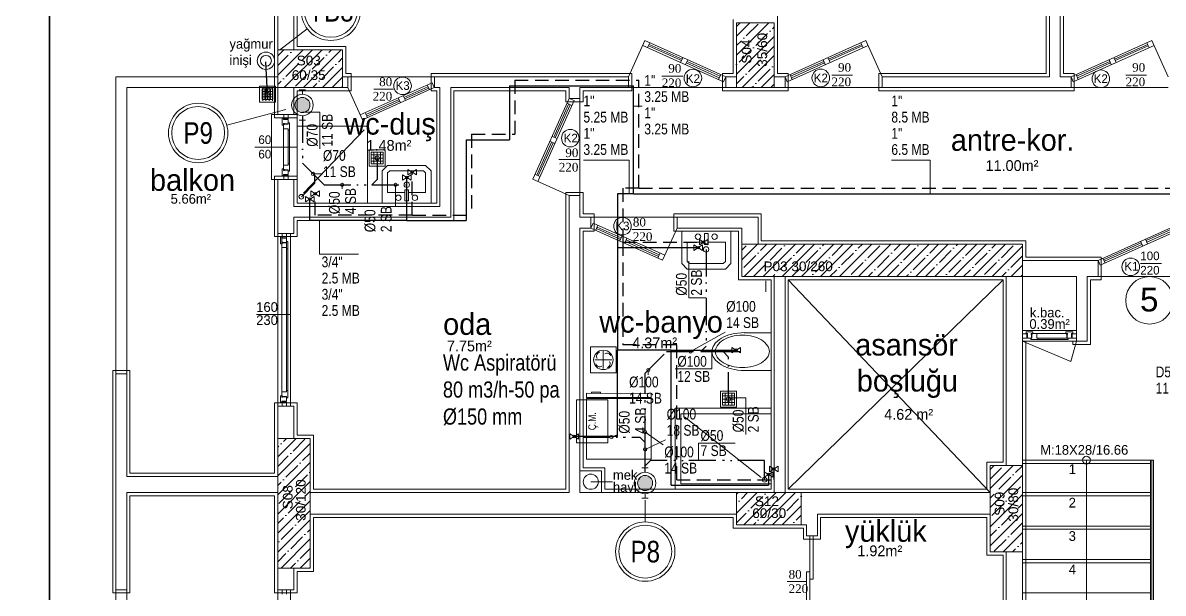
# Model space of a CAD drawing. Header units: centimetres. Extents: x 252513 to 260714, y -444050 to -441150.
# Drawn here: x 254553 to 255610, y -442349 to -441821 of the extents above; entities that cross this region are included whole.
import ezdxf
from ezdxf.enums import TextEntityAlignment as Align

# ---------------------------------------------------------------- set-up
doc = ezdxf.new("R2010")
doc.units = ezdxf.units.CM
for name, pattern in [('ROTAS_BASMA', [18.75, 12.5, -6.25]), ('ROTAS_PISSU', [45, 25, -6, 0, -6, 2, -6]), ('ROTAS_YAGMUR', [45, 30, -6, 0, -9])]:
    doc.linetypes.add(name, pattern=pattern)
for name, color, linetype, lineweight in [('ROTAS-MIMARI', 8, 'Continuous', 13), ('ROTAS-MIMARI-YAZI', 8, 'Continuous', 13), ('ROTAS-PAFTA', 144, 'Continuous', 35), ('ROTAS-SEMBOL-KILAVUZ', 9, 'Continuous', 9), ('ROTAS-SIHHI-CIHAZ-YAZI', 1, 'Continuous', 13), ('ROTAS-SIHHI-HAVALANDIRMA-SEMBOL', 30, 'Continuous', 13), ('ROTAS-SIHHI-HAVALANDIRMA-YAZI', 30, 'Continuous', 9), ('ROTAS-SIHHI-KOLON-NO', 1, 'Continuous', 18), ('ROTAS-SIHHI-PIS-SU', 6, 'ROTAS_PISSU', 30), ('ROTAS-SIHHI-PIS-SU-CAP', 211, 'Continuous', 18), ('ROTAS-SIHHI-SEMBOL', 1, 'Continuous', 18), ('ROTAS-SIHHI-SICAK-SU', 1, 'ROTAS_BASMA', 30), ('ROTAS-SIHHI-SOGUK-SU', 5, 'Continuous', 30), ('ROTAS-SIHHI-TEMIZ-SU-CAP', 101, 'Continuous', 18), ('ROTAS-SIHHI-YAGMUR', 3, 'ROTAS_YAGMUR', 30), ('ROTAS-SIHHI-YAGMUR-NO', 3, 'Continuous', 18)]:
    doc.layers.add(name, color=color, linetype=linetype, lineweight=lineweight)
doc.styles.add('arial_1_18', font='arial.ttf', dxfattribs={"height": 0.2})
doc.styles.add('ROTAS-YAZI', font='arial.ttf')
pattern_1 = [(45, (233139.548, -437638.89), (-8.838835, 8.838835), []), (45, (233148.387, -437638.89), (-8.838835, 8.838835), [15.625, -3.125, 0, -3.125])]

# ---------------------------------------------------------------- blocks, each defined once
blk = doc.blocks.new('ROTAS-S2-PIS-KOLON')
h = blk.add_hatch(color=6)
edge = h.paths.add_edge_path()
edge.add_arc((0, 0), 7, 0, 360)
at = {"color": 30}
for p, q in [((-10, 0), (-14, 0)), ((10, 0), (14, 0))]:
    blk.add_line(p, q, dxfattribs=at)
at = {"color": 1}
for points in [[(-14, -3), (-14, 3)], [(14, -3), (14, 3)]]:
    blk.add_lwpolyline(points, dxfattribs=at)
at = {"color": 30}
blk.add_circle((0, 0), 10, dxfattribs=at)
at = {"color": 6}
blk.add_circle((0, 0), 7, dxfattribs=at)
at = {"style": 'ROTAS-YAZI', "flags": 1}
blk.add_attdef('NO', (0, 0), '', height=5, dxfattribs=at)
blk = doc.blocks.new('ROTAS-S2-YER-SUZGECI')
for p, q in [((-5.5, 3), (5.5, 3)), ((-5.5, 0), (5.5, 0)), ((-3, -5.5), (-3, 5.5)), ((0, -5.5), (0, 5.5)), ((3, -5.5), (3, 5.5)), ((-5.5, -3), (5.5, -3))]:
    blk.add_line(p, q)
for points in [[(-7.5, -7.5), (7.5, -7.5), (7.5, 7.5), (-7.5, 7.5)], [(-5.5, -5.5), (5.5, -5.5), (5.5, 5.5), (-5.5, 5.5)]]:
    blk.add_lwpolyline(points, close=True)
blk.add_circle((0, 0), 2)
blk = doc.blocks.new('ROTAS-S2-KURESEL-VANA')
blk.add_lwpolyline([(-4, -2.5), (4, 2.5), (4, -2.5), (-4, 2.5)], close=True)
blk.add_circle((0, 0), 1.2)
blk = doc.blocks.new('ROTAS-S2-BALKON-SUZGECI')
for p, q in [((-4.5, -6), (-4.5, 6)), ((-1.5, -6), (-1.5, 6)), ((1.5, -6), (1.5, 6)), ((4.5, -6), (4.5, 6))]:
    blk.add_line(p, q)
blk.add_lwpolyline([(-7.5, -7.5), (7.5, -7.5), (7.5, 7.5), (-7.5, 7.5)], close=True)
blk.add_circle((0, 0), 2)
blk = doc.blocks.new('ROTAS-S2-KOLON-YAGMUR')
at = {"color": 3}
for radius in [8, 5]:
    blk.add_circle((0, 0), radius, dxfattribs=at)
blk = doc.blocks.new('ROTAS-S2-KOLON-NO')
at = {"color": 1}
for radius in [27.5, 24.5]:
    blk.add_circle((0, 0), radius, dxfattribs=at)
at = {"color": 6, "style": 'ROTAS-YAZI', "width": 0.8}
blk.add_attdef('NO', text='', height=20, dxfattribs=at).set_placement((0, 0), align=Align.MIDDLE_CENTER)
blk = doc.blocks.new('ROTAS-S2-ASPIRATOR')
for q in [(-8, 0), (0, 8), (8, 0), (0, -8)]:
    blk.add_line((0, 0), q)
blk.add_lwpolyline([(-12, -12), (12, -12), (12, 12), (-12, 12)], close=True)
blk.add_circle((0, 0), 9)
for centre, start, end in [((-2.3, 3.3), 110, 210), ((3.3, 2.3), 20, 120), ((-3.3, -2.3), 200, 300), ((2.3, -3.3), 290, 390)]:
    blk.add_arc(centre, 4, start, end)
blk = doc.blocks.new('ROTAS-S2-KOLON-NO-YAGMUR')
at = {"color": 1}
for radius in [27.5, 24.5]:
    blk.add_circle((0, 0), radius, dxfattribs=at)
at = {"color": 3, "style": 'ROTAS-YAZI', "width": 0.8}
blk.add_attdef('NO', text='', height=20, dxfattribs=at).set_placement((0, 0), align=Align.MIDDLE_CENTER)
blk = doc.blocks.new('ROTAS-S2-TS-CAP2')
at = {"style": 'ROTAS-YAZI', "width": 0.8}
for tag, p in [('C1', (0, 15)), ('M1', (0, 0))]:
    blk.add_attdef(tag, p, '', height=10, dxfattribs=at)
blk = doc.blocks.new('ROTAS-S2-PS-CAP-AL')
for p, q in [((0, 0), (0, -16)), ((0, -16), (-34, -16))]:
    blk.add_line(p, q)
at = {"style": 'ROTAS-YAZI', "width": 0.8}
for tag, p in [('CAP', (-32, -14)), ('SB', (-32, -28))]:
    blk.add_attdef(tag, p, '', height=10, dxfattribs=at)
blk = doc.blocks.new('ROTAS-S2-PS-CAP-U')
for p, q in [((0, 0), (0, 16)), ((0, 16), (34, 16))]:
    blk.add_line(p, q)
at = {"style": 'ROTAS-YAZI', "width": 0.8}
for tag, p in [('CAP', (2, 18)), ('SB', (2, 4))]:
    blk.add_attdef(tag, p, '', height=10, dxfattribs=at)
blk = doc.blocks.new('ROTAS-S2-TS-CAP4')
at = {"style": 'ROTAS-YAZI', "width": 0.8}
for tag, p in [('C1', (0, 45)), ('M1', (0, 30)), ('C2', (0, 15)), ('M2', (0, 0))]:
    blk.add_attdef(tag, p, '', height=10, dxfattribs=at)

msp = doc.modelspace()

# ---------------------------------------------------------------- hatches: boundary and pattern name
at = {"layer": 'ROTAS-MIMARI', "ltscale": 0.03}
h = msp.add_hatch(dxfattribs=at)
h.set_pattern_fill('ANSI35', color=256, scale=50, style=0)
h.set_pattern_definition(pattern_1)
h.paths.add_polyline_path([(255249.4, -441820.8), (255214.4, -441820.8), (255214.4, -441880.8), (255249.4, -441880.8)])
h.paths.add_polyline_path([(255245.3, -441863.8), (255245.3, -441827.7), (255231.4, -441827.7), (255231.4, -441863.8)], flags=24)
h.paths.add_polyline_path([(255230.8, -441860.9), (255230.8, -441833.9), (255216.8, -441833.9), (255216.8, -441860.9)], flags=24)
h = msp.add_hatch(dxfattribs=at)
h.set_pattern_fill('ANSI35', color=256, scale=50, style=0)
h.set_pattern_definition(pattern_1)
h.paths.add_polyline_path([(254849.4, -441845.8), (254789.4, -441845.8), (254789.4, -441880.8), (254849.4, -441880.8)])
h.paths.add_polyline_path([(254800, -441876.2), (254836.1, -441876.2), (254836.1, -441862.2), (254800, -441862.2)], flags=24)
h.paths.add_polyline_path([(254804.6, -441862.7), (254831.6, -441862.7), (254831.6, -441848.7), (254804.6, -441848.7)], flags=24)
h = msp.add_hatch(dxfattribs=at)
h.set_pattern_fill('ANSI35', color=256, scale=50, style=0)
h.set_pattern_definition(pattern_1)
h.paths.add_polyline_path([(255479.4, -442025.8), (255219.4, -442025.8), (255219.4, -442055.8), (255479.4, -442055.8)])
h.paths.add_polyline_path([(255237.1, -442053.3), (255306.1, -442053.3), (255306.1, -442039.3), (255237.1, -442039.3)], flags=24)
h = msp.add_hatch(dxfattribs=at)
h.set_pattern_fill('ANSI35', color=256, scale=50, style=0)
h.set_pattern_definition(pattern_1)
h.paths.add_polyline_path([(254819.4, -442205.8), (254789.4, -442205.8), (254789.4, -442325.8), (254819.4, -442325.8)])
h.paths.add_polyline_path([(254817.7, -442284.4), (254817.7, -442241.3), (254803.7, -442241.3), (254803.7, -442284.4)], flags=24)
h.paths.add_polyline_path([(254805.6, -442273.7), (254805.6, -442246.6), (254791.6, -442246.6), (254791.6, -442273.7)], flags=24)
h = msp.add_hatch(dxfattribs=at)
h.set_pattern_fill('ANSI35', color=256, scale=50, style=0)
h.set_pattern_definition(pattern_1)
h.paths.add_polyline_path([(255479.4, -442230.8), (255449.4, -442230.8), (255449.4, -442310.8), (255479.4, -442310.8)])
h.paths.add_polyline_path([(255477.9, -442285.1), (255477.9, -442249), (255463.9, -442249), (255463.9, -442285.1)], flags=24)
h.paths.add_polyline_path([(255465.2, -442279.7), (255465.2, -442252.7), (255451.3, -442252.7), (255451.3, -442279.7)], flags=24)
h = msp.add_hatch(dxfattribs=at)
h.set_pattern_fill('ANSI35', color=256, scale=50, style=0)
h.set_pattern_definition(pattern_1)
h.paths.add_polyline_path([(255274.4, -442255.8), (255214.4, -442255.8), (255214.4, -442285.8), (255274.4, -442285.8)])
h.paths.add_polyline_path([(255226.7, -442281.9), (255262.8, -442281.9), (255262.8, -442267.9), (255226.7, -442267.9)], flags=24)
h.paths.add_polyline_path([(255229.1, -442270.9), (255256.1, -442270.9), (255256.1, -442256.9), (255229.1, -442256.9)], flags=24)

# ---------------------------------------------------------------- linework, layer by layer
for p, q in [((255501.4, -441518.8), (255501.4, -441867.8)), ((255504.4, -441515.8), (255504.4, -441870.8)), ((255514.4, -441515.8), (255514.4, -441870.8)), ((255517.4, -441867.8), (255517.4, -441518.8)), ((255252.4, -441822.8), (255252.4, -441533.8)), ((254786.4, -441782.8), (254786.4, -441845.8)), ((254789.4, -441845.8), (254789.4, -441785.8)), ((254804.4, -441845.8), (254804.4, -441785.8)), ((254807.4, -441842.8), (254807.4, -441782.8)), ((255211.4, -441817.8), (255211.4, -441867.8)), ((255252.4, -441867.8), (255252.4, -441822.8)), ((255114.4, -441870.8), (255129.5, -441837.1)), ((255202.4, -441875.3), (255127.5, -441841.7)), ((255204.4, -441870.8), (255129.5, -441837.1)), ((255132, -441843.7), (255134.1, -441839.2)), ((255164, -441854.4), (255133.4, -441840.7)), ((255259.4, -441870.8), (255334.3, -441837.1)), ((255261.5, -441875.3), (255336.3, -441841.7)), ((255299.8, -441854.4), (255330.4, -441840.7)), ((255331.8, -441843.7), (255329.7, -441839.2)), ((255349.4, -441870.8), (255334.3, -441837.1)), ((255524.4, -441870.8), (255599.3, -441837.1)), ((255526.5, -441875.3), (255601.3, -441841.7)), ((255564.8, -441854.4), (255595.4, -441840.7)), ((255596.8, -441843.7), (255594.7, -441839.2)), ((255614.4, -441870.8), (255599.3, -441837.1)), ((254786.4, -441845.8), (254786.4, -441880.8)), ((254852.4, -441842.8), (254807.4, -441842.8)), ((254852.4, -441867.8), (254852.4, -441842.8)), ((255163.4, -441855.8), (255132.8, -441842.1)), ((255300.4, -441855.8), (255331, -441842.1)), ((255565.4, -441855.8), (255596, -441842.1)), ((255164.7, -441852.9), (255162.6, -441857.5)), ((255169.3, -441855), (255167.2, -441859.5)), ((255198.5, -441871.6), (255167.9, -441857.9)), ((255199.2, -441870.2), (255168.6, -441856.5)), ((255264.6, -441870.2), (255295.2, -441856.5)), ((255265.3, -441871.6), (255295.9, -441857.9)), ((255294.6, -441855), (255296.6, -441859.5)), ((255299.1, -441852.9), (255301.2, -441857.5)), ((255529.6, -441870.2), (255560.2, -441856.5)), ((255530.3, -441871.6), (255560.9, -441857.9)), ((255559.6, -441855), (255561.6, -441859.5)), ((255564.1, -441852.9), (255566.2, -441857.5)), ((254849.4, -441870.8), (254854.4, -441870.8)), ((254857.4, -441867.8), (254852.4, -441867.8)), ((254934.4, -441870.8), (254854.4, -441870.8)), ((254857.4, -441883.8), (254857.4, -441867.8)), ((255117.4, -441867.8), (254931.6, -441867.8)), ((254931.6, -441867.8), (254931.6, -441883.8)), ((254934.6, -441870.8), (255114.4, -441870.8)), ((254934.6, -441880.8), (254934.6, -441870.8)), ((255114.4, -441870.8), (255114.4, -441880.8)), ((255117.4, -441883.8), (255117.4, -441867.8)), ((255145.3, -441870.1), (255164.6, -441870.1)), ((255199.9, -441868.7), (255197.8, -441873.3)), ((255211.4, -441867.8), (255201.4, -441867.8)), ((255201.4, -441867.8), (255201.4, -441883.8)), ((255204.4, -441870.8), (255202.4, -441875.3)), ((255204.4, -441870.8), (255214.4, -441870.8)), ((255204.4, -441870.8), (255204.4, -441880.8)), ((255249.4, -441870.8), (255259.4, -441870.8)), ((255262.4, -441867.8), (255252.4, -441867.8)), ((255259.4, -441880.8), (255259.4, -441870.8)), ((255259.4, -441870.8), (255261.5, -441875.3)), ((255262.4, -441883.8), (255262.4, -441867.8)), ((255264, -441868.7), (255266, -441873.3)), ((255302.6, -441869.2), (255321.9, -441869.2)), ((255501.4, -441867.8), (255346.4, -441867.8)), ((255346.4, -441867.8), (255346.4, -441883.8)), ((255349.4, -441870.8), (255504.4, -441870.8)), ((255349.4, -441880.8), (255349.4, -441870.8)), ((255514.4, -441870.8), (255524.4, -441870.8)), ((255527.4, -441867.8), (255517.4, -441867.8)), ((255524.4, -441870.8), (255524.4, -441880.8)), ((255524.4, -441870.8), (255526.5, -441875.3)), ((255527.4, -441883.8), (255527.4, -441867.8)), ((255529, -441868.7), (255531, -441873.3)), ((255575.1, -441869.2), (255594.4, -441869.2)), ((254784.9, -441881.9), (254774.9, -441881.9)), ((254774.9, -441881.9), (254774.9, -441891.9)), ((254777.4, -441881.9), (254777.4, -441891.9)), ((254780, -441881.9), (254780, -441891.9)), ((254782.6, -441881.9), (254782.6, -441891.9)), ((254784.9, -441891.9), (254784.9, -441881.9)), ((254786.4, -441880.8), (254786.4, -441908.8)), ((254789.4, -441905.8), (254789.4, -441880.8)), ((254804.4, -441905.8), (254804.4, -441880.8)), ((254807.4, -441883.8), (254849.4, -441883.8)), ((254807.4, -441908.8), (254807.4, -441883.8)), ((254849.4, -441880.8), (254854.4, -441880.8)), ((254849.4, -441883.8), (254857.4, -441883.8)), ((254854.4, -441880.8), (254867.9, -441910.7)), ((254932.4, -441876.2), (254865.8, -441906.1)), ((254934.4, -441880.8), (254867.9, -441910.7)), ((254878.4, -441882.1), (254896.5, -441882.1)), ((254928.5, -441879.9), (254906.3, -441889.9)), ((254929.2, -441881.3), (254906.9, -441891.3)), ((254929.9, -441882.8), (254927.8, -441878.3)), ((254931.6, -441883.8), (254936.6, -441883.8)), ((254934.4, -441880.8), (254932.4, -441876.2)), ((254934.6, -441880.8), (254939.6, -441880.8)), ((254936.6, -441883.8), (254936.6, -441987.8)), ((254939.6, -441990.8), (254939.6, -441880.8)), ((254949.6, -441880.8), (255059.4, -441880.8)), ((254949.6, -442000.8), (254949.6, -441880.8)), ((254952.6, -441883.8), (255056.4, -441883.8)), ((254952.6, -442003.8), (254952.6, -441883.8)), ((255056.4, -441883.8), (255056.4, -441893.8)), ((255059.4, -441890.8), (255059.4, -441880.8)), ((255069.4, -441890.8), (255069.4, -441880.8)), ((255069.4, -441880.8), (255114.4, -441880.8)), ((255072.4, -441893.8), (255072.4, -441883.8)), ((255072.4, -441883.8), (255117.4, -441883.8)), ((255204.4, -441880.8), (255114.4, -441880.8)), ((255201.4, -441883.8), (255262.4, -441883.8)), ((255204.4, -441880.8), (255214.4, -441880.8)), ((255249.4, -441880.8), (255259.4, -441880.8)), ((255259.4, -441880.8), (255349.4, -441880.8)), ((255346.4, -441883.8), (255527.4, -441883.8)), ((255349.4, -441880.8), (255524.4, -441880.8)), ((255524.4, -441880.8), (255614.4, -441880.8)), ((254774.9, -441884.3), (254784.9, -441884.3)), ((254774.9, -441886.9), (254784.9, -441886.9)), ((254774.9, -441889.4), (254784.9, -441889.4)), ((254774.9, -441891.9), (254784.9, -441891.9)), ((254901.7, -441891.9), (254871.1, -441905.7)), ((254902.3, -441893.4), (254871.7, -441907.1)), ((254903, -441894.9), (254901, -441890.3)), ((254907.6, -441892.8), (254905.5, -441888.3)), ((255059.4, -441890.8), (255025.8, -441965.6)), ((255064, -441892.8), (255030.3, -441967.7)), ((255056.4, -441893.8), (255072.4, -441893.8)), ((255059.4, -441890.8), (255069.4, -441890.8)), ((255059.4, -441890.8), (255064, -441892.8)), ((255069.4, -441890.8), (255069.4, -441980.8)), ((254870.4, -441904.1), (254872.4, -441908.6)), ((255058.8, -441896), (255045.1, -441926.6)), ((255060.3, -441896.6), (255046.5, -441927.2)), ((255057.4, -441895.3), (255061.9, -441897.4)), ((254783.4, -441965.8), (254783.4, -441905.8)), ((254789.4, -441905.8), (254783.4, -441905.8)), ((254807.4, -441908.8), (254786.4, -441908.8)), ((254804.4, -441905.8), (254789.4, -441905.8)), ((254793.3, -441915.5), (254793.3, -441909.1)), ((254793.3, -441909.1), (254794.7, -441909.1)), ((254793.3, -441915.5), (254794.7, -441915.5)), ((254794.7, -441910.3), (254794.7, -441909.1)), ((254794.7, -441910.3), (254798.9, -441910.3)), ((254794.7, -441915.5), (254794.7, -441914)), ((254794.7, -441914), (254795.7, -441914)), ((254794.7, -441914.6), (254795.2, -441914.6)), ((254794.7, -441914.6), (254794.7, -441919)), ((254794.9, -441909.8), (254794.9, -441905.8)), ((254794.9, -441905.8), (254798.9, -441905.8)), ((254798.9, -441909.8), (254794.9, -441909.8)), ((254795.2, -441914.9), (254795.2, -441914.6)), ((254795.2, -441914.9), (254795.7, -441914.9)), ((254795.7, -441914.3), (254795.7, -441914)), ((254795.7, -441914.3), (254798.9, -441914.3)), ((254795.7, -441914.6), (254798.9, -441914.6)), ((254795.7, -441914.9), (254795.7, -441914.6)), ((254798.9, -441905.8), (254798.9, -441909.8)), ((254798.9, -441914.3), (254798.9, -441910.3)), ((254798.9, -441913.4), (254800.3, -441913.4)), ((254798.9, -441913.4), (254798.9, -441914.6)), ((254800.3, -441920.2), (254800.3, -441913.4)), ((254807.4, -441905.8), (254804.4, -441905.8)), ((254807.4, -441965.8), (254807.4, -441905.8)), ((254794.7, -441919), (254798.9, -441919)), ((254794.7, -441919), (254794.7, -441952.6)), ((254798.9, -441920.2), (254798.9, -441919)), ((254798.9, -441920.2), (254800.3, -441920.2)), ((254798.9, -441920.2), (254798.9, -441951.4)), ((254800.3, -441951.4), (254800.3, -441920.2)), ((254807.4, -441987.8), (254807.4, -441916.4)), ((254807.4, -441916.4), (254807.4, -441987.8)), ((254807.4, -441916.4), (254872.4, -441916.4)), ((254869.4, -441919.9), (254813.2, -441978.5)), ((254872.4, -441987.8), (254872.4, -441916.4)), ((255043.6, -441925.9), (255048.2, -441928)), ((254768.1, -441935.8), (254807.4, -441935.8)), ((255043, -441931.2), (255029.3, -441961.8)), ((255044.5, -441931.8), (255030.7, -441962.4)), ((255041.6, -441930.5), (255046.1, -441932.5)), ((254793.3, -441956.1), (254793.3, -441962.5)), ((254793.3, -441956.1), (254794.7, -441956.1)), ((254794.7, -441952.6), (254798.9, -441952.6)), ((254794.7, -441957), (254794.7, -441952.6)), ((254794.7, -441956.1), (254794.7, -441957.6)), ((254794.7, -441957), (254795.2, -441957)), ((254794.7, -441957.6), (254795.7, -441957.6)), ((254795.2, -441956.7), (254795.7, -441956.7)), ((254795.2, -441956.7), (254795.2, -441957)), ((254795.7, -441956.7), (254795.7, -441957)), ((254795.7, -441957), (254798.9, -441957)), ((254795.7, -441957.3), (254795.7, -441957.6)), ((254795.7, -441957.3), (254798.9, -441957.3)), ((254798.9, -441951.4), (254798.9, -441952.6)), ((254798.9, -441951.4), (254800.3, -441951.4)), ((254798.9, -441958.2), (254798.9, -441957)), ((254798.9, -441957.3), (254798.9, -441961.3)), ((254800.3, -441951.4), (254800.3, -441958.2)), ((254891.1, -441952.8), (254886.1, -441957.8)), ((254886.1, -441957.8), (254886.1, -441987.8)), ((254926.4, -441952.8), (254891.1, -441952.8)), ((254893.2, -441957.8), (254891.1, -441959.8)), ((254924.4, -441957.8), (254893.2, -441957.8)), ((254926.4, -441959.8), (254924.4, -441957.8)), ((254931.4, -441957.8), (254926.4, -441952.8)), ((254931.4, -441987.8), (254931.4, -441957.8)), ((255049.8, -441947.5), (255069.2, -441947.5)), ((254789.4, -441965.8), (254783.4, -441965.8)), ((254786.4, -441962.8), (254786.4, -442018.8)), ((254807.4, -441962.8), (254786.4, -441962.8)), ((254789.4, -442015.8), (254789.4, -441965.8)), ((254804.4, -441965.8), (254789.4, -441965.8)), ((254793.3, -441962.5), (254794.7, -441962.5)), ((254794.7, -441961.3), (254794.7, -441962.5)), ((254794.7, -441961.3), (254798.9, -441961.3)), ((254794.9, -441961.8), (254794.9, -441965.8)), ((254798.9, -441961.8), (254794.9, -441961.8)), ((254794.9, -441965.8), (254798.9, -441965.8)), ((254798.9, -441958.2), (254800.3, -441958.2)), ((254798.9, -441965.8), (254798.9, -441961.8)), ((254804.4, -441990.8), (254804.4, -441965.8)), ((254807.4, -441965.8), (254804.4, -441965.8)), ((254891.1, -441959.8), (254891.1, -441977.8)), ((254926.4, -441977.8), (254926.4, -441959.8)), ((255059.4, -441980.8), (255025.8, -441965.6)), ((255032.4, -441963.1), (255027.8, -441961.1)), ((254907.1, -441977.8), (254891.1, -441977.8)), ((254910.5, -441975.5), (254907.1, -441975.5)), ((254907.1, -441975.5), (254907.1, -441985.5)), ((254910.5, -441985.5), (254910.5, -441975.5)), ((254926.4, -441977.8), (254910.5, -441977.8)), ((255072.4, -441977.8), (255056.4, -441977.8)), ((255056.4, -441977.8), (255056.4, -442252.8)), ((255072.4, -441997.8), (255072.4, -441977.8)), ((254936.6, -441987.8), (254807.4, -441987.8)), ((254807.4, -441987.8), (254872.4, -441987.8)), ((254886.1, -441987.8), (254931.4, -441987.8)), ((254907.1, -441985.5), (254910.5, -441985.5)), ((255059.4, -442255.8), (255059.4, -441980.8)), ((255059.4, -441980.8), (255069.4, -441980.8)), ((255069.4, -442000.8), (255069.4, -441980.8)), ((254804.4, -441990.8), (254939.6, -441990.8)), ((255082.4, -441997.8), (255072.4, -441997.8)), ((255082.4, -442013.8), (255082.4, -441997.8)), ((255237.4, -441997.8), (255156.4, -441997.8)), ((255156.4, -441997.8), (255156.4, -442013.8)), ((255237.4, -442022.8), (255237.4, -441997.8)), ((254804.4, -442015.8), (254804.4, -442000.8)), ((254804.4, -442000.8), (254949.6, -442000.8)), ((254807.4, -442018.8), (254807.4, -442003.8)), ((254807.4, -442003.8), (254952.6, -442003.8)), ((255069.4, -442000.8), (255079.4, -442000.8)), ((255069.4, -442255.8), (255069.4, -442010.8)), ((255069.4, -442010.8), (255079.4, -442010.8)), ((255079.4, -442010.8), (255079.4, -442000.8)), ((255079.4, -442000.8), (255159.4, -442000.8)), ((255079.4, -442010.8), (255081.5, -442006.2)), ((255079.4, -442010.8), (255146, -442040.7)), ((255081.5, -442006.2), (255148, -442036.1)), ((255084, -442012.8), (255086, -442008.3)), ((255085.3, -442009.9), (255107.6, -442019.9)), ((255159.4, -442010.8), (255146, -442040.7)), ((255159.4, -442000.8), (255234.4, -442000.8)), ((255159.4, -442010.8), (255159.4, -442000.8)), ((255159.4, -442010.8), (255219.4, -442010.8)), ((255219.4, -442010.8), (255219.4, -442025.8)), ((255234.4, -442000.8), (255234.4, -442025.8)), ((255549.4, -442040.8), (255632.6, -442003.4)), ((255551.5, -442045.3), (255634.7, -442007.9)), ((255594, -442022.5), (255628.7, -442006.9)), ((255594.6, -442024), (255629.4, -442008.4)), ((254786.4, -442018.8), (254807.4, -442018.8)), ((254789.4, -442015.8), (254804.4, -442015.8)), ((254789.4, -442175.8), (254789.4, -442015.8)), ((254791.8, -442019.1), (254793.2, -442019.1)), ((254791.8, -442025.5), (254791.8, -442019.1)), ((254793.2, -442019.1), (254793.2, -442162.6)), ((254793.2, -442020.3), (254793.2, -442019.1)), ((254793.2, -442020.3), (254797.4, -442020.3)), ((254793.4, -442019.8), (254793.4, -442015.8)), ((254797.4, -442019.8), (254793.4, -442019.8)), ((254797.4, -442015.8), (254797.4, -442019.8)), ((254797.4, -442020.3), (254797.4, -442161.4)), ((254797.4, -442024.3), (254797.4, -442020.3)), ((254801.2, -442175.8), (254801.2, -442015.8)), ((255072.4, -442232.8), (255072.4, -442013.8)), ((255072.4, -442013.8), (255082.4, -442013.8)), ((255084.6, -442011.3), (255106.9, -442021.3)), ((255106.3, -442022.8), (255108.3, -442018.3)), ((255110.8, -442024.9), (255112.9, -442020.3)), ((255135.5, -442012.1), (255117.3, -442012.1)), ((255156.4, -442013.8), (255216.4, -442013.8)), ((255209.1, -442013.8), (255163.7, -442013.8)), ((255163.7, -442013.8), (255163.7, -442043.8)), ((255184.7, -442016), (255184.7, -442026)), ((255188.1, -442016), (255184.7, -442016)), ((255188.1, -442026), (255188.1, -442016)), ((255209.1, -442043.8), (255209.1, -442013.8)), ((255216.4, -442013.8), (255216.4, -442025.8)), ((255593.3, -442021), (255595.3, -442025.6)), ((254791.8, -442025.5), (254793.2, -442025.5)), ((254793.2, -442024), (254794.2, -442024)), ((254793.2, -442025.5), (254793.2, -442024)), ((254793.2, -442024.6), (254793.2, -442029)), ((254793.2, -442024.6), (254793.7, -442024.6)), ((254793.2, -442029), (254797.4, -442029)), ((254793.7, -442024.9), (254793.7, -442024.6)), ((254793.7, -442024.9), (254794.2, -442024.9)), ((254794.2, -442024.3), (254794.2, -442024)), ((254794.2, -442024.3), (254797.4, -442024.3)), ((254794.2, -442024.9), (254794.2, -442024.6)), ((254794.2, -442024.6), (254797.4, -442024.6)), ((254797.4, -442023.4), (254797.4, -442024.6)), ((254797.4, -442023.4), (254798.8, -442023.4)), ((254797.4, -442030.2), (254797.4, -442029)), ((254797.4, -442030.2), (254798.8, -442030.2)), ((254798.8, -442161.4), (254798.8, -442023.4)), ((254798.8, -442030.2), (254798.8, -442023.4)), ((255111.5, -442023.4), (255142.1, -442037.1)), ((255112.1, -442021.9), (255142.7, -442035.7)), ((255168.7, -442023.8), (255184.7, -442023.8)), ((255168.7, -442023.8), (255168.7, -442041.7)), ((255184.7, -442026), (255188.1, -442026)), ((255188.1, -442023.8), (255204.1, -442023.8)), ((255204.1, -442041.7), (255204.1, -442023.8)), ((255216.4, -442025.8), (255216.4, -442058.8)), ((255282.4, -442022.8), (255237.4, -442022.8)), ((255446.4, -442022.8), (255282.4, -442022.8)), ((255482.4, -442022.8), (255446.4, -442022.8)), ((255482.4, -442037.8), (255482.4, -442022.8)), ((255554.6, -442040.2), (255589.4, -442024.6)), ((255555.3, -442041.6), (255590, -442026)), ((255588.7, -442023.1), (255590.8, -442027.7)), ((255143.5, -442034.1), (255141.4, -442038.6)), ((255168.7, -442041.7), (255170.8, -442043.8)), ((255202, -442043.8), (255204.1, -442041.7)), ((255479.4, -442040.8), (255549.4, -442040.8)), ((255552.4, -442037.8), (255482.4, -442037.8)), ((255549.4, -442055.8), (255549.4, -442040.8)), ((255549.4, -442040.8), (255551.5, -442045.3)), ((255552.4, -442058.8), (255552.4, -442037.8)), ((255554, -442038.7), (255556, -442043.3)), ((255163.7, -442043.8), (255168.7, -442048.8)), ((255168.7, -442048.8), (255204.1, -442048.8)), ((255170.8, -442043.8), (255202, -442043.8)), ((255204.1, -442048.8), (255209.1, -442043.8)), ((255608.1, -442043.6), (255588.8, -442043.6)), ((255216.4, -442058.8), (255246.4, -442058.8)), ((255241.6, -442059.8), (255241.6, -442069.8)), ((255246.4, -442058.8), (255246.4, -442252.8)), ((255249.4, -442255.8), (255249.4, -442055.8)), ((255259.4, -442255.8), (255259.4, -442055.8)), ((255262.4, -442252.8), (255262.4, -442058.8)), ((255262.4, -442058.8), (255279.4, -442058.8)), ((255262.4, -442058.8), (255449.4, -442255.8)), ((255262.4, -442252.8), (255461.4, -442058.8)), ((255279.4, -442058.8), (255449.4, -442058.8)), ((255449.4, -442058.8), (255461.4, -442058.8)), ((255461.4, -442058.8), (255461.4, -442227.8)), ((255464.4, -442230.8), (255464.4, -442055.8)), ((255479.4, -442055.8), (255529.4, -442055.8)), ((255479.4, -442230.8), (255479.4, -442055.8)), ((255529.4, -442055.7), (255529.4, -442115.7)), ((255539.4, -442055.8), (255549.4, -442055.8)), ((255539.4, -442055.8), (255539.4, -442115.7)), ((255542.4, -442058.8), (255552.4, -442058.8)), ((255542.4, -442058.8), (255542.4, -442118.7)), ((255549.4, -442055.8), (255649.4, -442055.8)), ((254769.8, -442090.9), (254801.2, -442090.8)), ((255479.4, -442105.7), (255529.4, -442105.7)), ((255479.4, -442105.7), (255479.4, -442115.7)), ((255529.4, -442108.7), (255529.4, -442105.7)), ((255221.7, -442107.8), (255246.6, -442107.8)), ((255246.6, -442142.8), (255246.6, -442107.7)), ((255483.4, -442108.7), (255479.4, -442108.7)), ((255479.4, -442108.7), (255479.4, -442112.7)), ((255479.4, -442112.7), (255483.4, -442112.7)), ((255479.4, -442115.7), (255529.4, -442115.7)), ((255479.4, -442115.7), (255524.1, -442134.5)), ((255482.4, -442230.8), (255482.4, -442115.7)), ((255482.7, -442107.1), (255482.7, -442108.5)), ((255489.1, -442107.1), (255482.7, -442107.1)), ((255483.9, -442108.5), (255482.7, -442108.5)), ((255483.4, -442112.7), (255483.4, -442108.7)), ((255483.9, -442108.5), (255483.9, -442112.7)), ((255487.9, -442112.7), (255483.9, -442112.7)), ((255487, -442112.7), (255488.2, -442112.7)), ((255487, -442112.7), (255487, -442114.1)), ((255493.8, -442114.1), (255487, -442114.1)), ((255487.6, -442108.5), (255487.6, -442109.5)), ((255489.1, -442108.5), (255487.6, -442108.5)), ((255487.9, -442109.5), (255487.6, -442109.5)), ((255487.9, -442109.5), (255487.9, -442112.7)), ((255488.2, -442108.5), (255492.6, -442108.5)), ((255488.2, -442108.5), (255488.2, -442109)), ((255488.5, -442109), (255488.2, -442109)), ((255488.5, -442109.5), (255488.2, -442109.5)), ((255488.2, -442109.5), (255488.2, -442112.7)), ((255488.5, -442109), (255488.5, -442109.5)), ((255489.1, -442107.1), (255489.1, -442108.5)), ((255492.6, -442108.5), (255492.6, -442112.7)), ((255492.6, -442108.5), (255521.2, -442108.5)), ((255493.8, -442112.7), (255492.6, -442112.7)), ((255493.8, -442112.7), (255520.6, -442112.7)), ((255493.8, -442112.7), (255493.8, -442114.1)), ((255521.8, -442114.1), (255493.8, -442114.1)), ((255519.7, -442107.1), (255519.7, -442108.5)), ((255519.7, -442107.1), (255526.1, -442107.1)), ((255519.7, -442108.5), (255521.2, -442108.5)), ((255520.3, -442109), (255520.6, -442109)), ((255520.3, -442109), (255520.3, -442109.5)), ((255520.3, -442109.5), (255520.6, -442109.5)), ((255520.6, -442108.5), (255520.6, -442109)), ((255520.6, -442109.5), (255520.6, -442112.7)), ((255521.8, -442112.7), (255520.6, -442112.7)), ((255520.9, -442109.5), (255520.9, -442112.7)), ((255520.9, -442109.5), (255521.2, -442109.5)), ((255520.9, -442112.7), (255524.9, -442112.7)), ((255521.2, -442108.5), (255521.2, -442109.5)), ((255521.8, -442112.7), (255521.8, -442114.1)), ((255524.1, -442134.5), (255529.4, -442115.7)), ((255524.9, -442108.5), (255524.9, -442112.7)), ((255524.9, -442108.5), (255526.1, -442108.5)), ((255525.4, -442108.7), (255529.4, -442108.7)), ((255525.4, -442112.7), (255525.4, -442108.7)), ((255529.4, -442112.7), (255525.4, -442112.7)), ((255526.1, -442107.1), (255526.1, -442108.5)), ((255526.2, -442115.7), (255526.2, -442118.7)), ((255529.4, -442108.7), (255529.4, -442112.7)), ((255529.4, -442110.7), (255529.4, -442108.7)), ((255529.4, -442108.7), (255529.4, -442115.7)), ((255529.4, -442115.7), (255539.4, -442115.7)), ((255542.4, -442118.7), (255526.2, -442118.7)), ((254652.4, -442142.8), (254636.4, -442142.8)), ((254636.4, -442348.8), (254636.4, -442142.8)), ((254649.4, -442145.8), (254639.4, -442145.8)), ((254639.4, -442345.8), (254639.4, -442145.8)), ((254649.4, -442240.8), (254649.4, -442145.8)), ((254652.4, -442237.8), (254652.4, -442142.8)), ((255221.7, -442142.8), (255246.6, -442142.8)), ((254791.8, -442166.1), (254791.8, -442172.5)), ((254791.8, -442166.1), (254793.2, -442166.1)), ((254793.2, -442162.6), (254797.4, -442162.6)), ((254793.2, -442167), (254793.2, -442162.6)), ((254793.2, -442166.1), (254793.2, -442167.6)), ((254793.2, -442167), (254793.7, -442167)), ((254793.2, -442167.6), (254794.2, -442167.6)), ((254793.7, -442166.7), (254794.2, -442166.7)), ((254793.7, -442166.7), (254793.7, -442167)), ((254794.2, -442166.7), (254794.2, -442167)), ((254794.2, -442167), (254797.4, -442167)), ((254794.2, -442167.3), (254794.2, -442167.6)), ((254794.2, -442167.3), (254797.4, -442167.3)), ((254797.4, -442161.4), (254797.4, -442162.6)), ((254797.4, -442161.4), (254798.8, -442161.4)), ((254797.4, -442168.2), (254797.4, -442167)), ((254797.4, -442167.3), (254797.4, -442171.3)), ((254797.4, -442168.2), (254798.8, -442168.2)), ((254798.8, -442161.4), (254798.8, -442168.2)), ((255135.3, -442164), (255075.3, -442163.9)), ((255075.3, -442163.9), (255075.3, -442167.8)), ((255075.3, -442167.8), (255135.3, -442167.8)), ((255135.3, -442168.8), (255075.3, -442168.8)), ((255075.3, -442168.8), (255075.3, -442224.9)), ((255080, -442163.9), (255080, -442162.9)), ((255080, -442162.9), (255088.4, -442162.9)), ((255088.4, -442164), (255080, -442163.9)), ((255080.3, -442168.8), (255080.3, -442167.8)), ((255088.4, -442162.9), (255088.4, -442164)), ((255130.3, -442168.8), (255130.3, -442167.8)), ((255135.3, -442167.8), (255135.3, -442164)), ((255135.3, -442224.9), (255135.3, -442168.8)), ((254807.4, -442172.8), (254786.4, -442172.8)), ((254786.4, -442172.8), (254786.4, -442237.8)), ((254789.4, -442205.8), (254789.4, -442175.8)), ((254789.4, -442175.8), (254804.4, -442175.8)), ((254791.8, -442172.5), (254793.2, -442172.5)), ((254793.2, -442171.3), (254793.2, -442172.5)), ((254793.2, -442171.3), (254797.4, -442171.3)), ((254793.4, -442171.8), (254793.4, -442175.8)), ((254797.4, -442171.8), (254793.4, -442171.8)), ((254797.4, -442175.8), (254797.4, -442171.8)), ((254804.4, -442205.8), (254804.4, -442175.8)), ((254807.4, -442202.8), (254807.4, -442172.8)), ((255246.4, -442177.8), (255157.7, -442177.8)), ((255157.7, -442252.8), (255157.7, -442177.8)), ((255246.4, -442182.8), (255162.7, -442182.8)), ((255162.7, -442247.8), (255162.7, -442182.8)), ((255166.2, -442185.8), (255237.2, -442241.9)), ((255246.4, -442247.8), (255246.4, -442182.8)), ((254822.4, -442202.8), (254807.4, -442202.8)), ((254822.4, -442252.8), (254822.4, -442202.8)), ((255092.4, -442232.8), (255072.4, -442232.8)), ((255075.3, -442224.9), (255135.3, -442224.9)), ((255092.4, -442232.8), (255092.4, -442252.8)), ((255461.4, -442227.8), (255446.4, -442227.8)), ((255446.4, -442227.8), (255446.4, -442252.8)), ((255479.4, -442225.8), (255597.9, -442225.8)), ((255479.4, -442228.8), (255597.9, -442228.8)), ((255482.4, -442310.8), (255482.4, -442230.8)), ((255538.7, -442225.8), (255538.7, -442472.8)), ((255597.9, -442225.8), (255597.9, -442651.9)), ((255597.9, -442225.8), (255600.9, -442225.8)), ((255599.4, -442225.8), (255599.4, -442651.5)), ((255600.9, -442225.8), (255600.9, -442654.3)), ((254789.4, -442240.8), (254649.4, -442240.8)), ((254786.4, -442237.8), (254652.4, -442237.8)), ((255089.4, -442235.8), (255069.4, -442235.8)), ((255069.4, -442235.8), (255069.4, -442255.8)), ((255089.4, -442255.8), (255089.4, -442235.8)), ((255056.4, -442252.8), (254822.4, -442252.8)), ((255099.4, -442245.8), (255079.4, -442245.8)), ((255204.4, -442252.8), (255092.4, -442252.8)), ((255162.7, -442247.8), (255246.4, -442247.8)), ((255246.4, -442252.8), (255204.4, -442252.8)), ((255446.4, -442252.8), (255262.4, -442252.8)), ((254789.4, -442255.8), (254649.4, -442255.8)), ((254649.4, -442345.8), (254649.4, -442255.8)), ((254652.4, -442258.8), (254786.4, -442258.8)), ((254652.4, -442348.8), (254652.4, -442258.8)), ((254786.4, -442258.8), (254786.4, -442325.8)), ((254819.4, -442255.8), (255059.4, -442255.8)), ((255069.4, -442255.8), (255214.4, -442255.8)), ((255069.4, -442255.8), (255089.4, -442255.8)), ((255259.4, -442255.8), (255449.4, -442255.8)), ((255479.4, -442255.8), (255597.9, -442255.8)), ((255479.4, -442258.8), (255597.9, -442258.8)), ((254819.4, -442275.8), (255214.4, -442275.8)), ((254822.4, -442328.8), (254822.4, -442278.8)), ((254822.4, -442278.8), (255211.4, -442278.8)), ((255211.4, -442278.8), (255211.4, -442288.8)), ((255289.4, -442275.8), (255449.4, -442275.8)), ((255289.4, -442275.8), (255289.4, -442295.9)), ((255292.4, -442278.8), (255446.4, -442278.8)), ((255292.4, -442278.8), (255292.4, -442298.9)), ((255446.4, -442278.8), (255446.4, -442313.8)), ((255211.4, -442288.8), (255267.4, -442288.8)), ((255267.4, -442288.8), (255276.4, -442288.8)), ((255274.4, -442285.8), (255279.4, -442285.8)), ((255276.4, -442298.9), (255276.4, -442288.8)), ((255279.4, -442285.8), (255279.4, -442295.9)), ((255289.4, -442295.9), (255279.4, -442295.9)), ((255282.4, -442336), (255282.4, -442296)), ((255285.4, -442296), (255285.4, -442336)), ((255479.4, -442286.8), (255597.9, -442286.8)), ((255479.4, -442289.8), (255597.9, -442289.8)), ((255292.4, -442298.9), (255276.4, -442298.9)), ((255446.4, -442313.8), (255461.4, -442313.8)), ((255461.4, -442313.8), (255461.4, -442382.8)), ((255464.4, -442310.8), (255464.4, -442385.8)), ((255479.4, -442310.8), (255479.4, -442560.8)), ((255482.4, -442525.8), (255482.4, -442310.8)), ((254786.4, -442325.8), (254786.4, -442348.8)), ((254789.4, -442345.8), (254789.4, -442325.8)), ((254804.4, -442345.8), (254804.4, -442325.8)), ((255479.4, -442317.8), (255597.9, -442317.8)), ((255479.4, -442320.8), (255597.9, -442320.8)), ((254807.4, -442348.8), (254807.4, -442328.8)), ((254807.4, -442328.8), (254822.4, -442328.8)), ((255279.4, -442338.1), (255261.3, -442338.1)), ((255279.4, -442375.9), (255279.4, -442329.1)), ((255279.4, -442329.1), (255282.4, -442329.1)), ((255282.4, -442329.1), (255282.4, -442375.9)), ((255285.4, -442336), (255282.4, -442336)), ((254636.4, -442348.8), (254652.4, -442348.8)), ((254649.4, -442345.8), (254639.4, -442345.8)), ((254786.4, -442348.8), (254807.4, -442348.8)), ((254789.4, -442345.8), (254804.4, -442345.8)), ((254789.4, -442505.8), (254789.4, -442345.8)), ((254793.4, -442349.8), (254793.4, -442345.8)), ((254797.4, -442345.8), (254797.4, -442349.8)), ((254801.2, -442505.8), (254801.2, -442345.8)), ((255479.4, -442348.8), (255597.9, -442348.8))]:
    msp.add_line(p, q, dxfattribs=at)
for points in [[(255214.4, -441880.8), (255214.4, -441820.8)], [(255214.4, -441820.8), (255249.4, -441820.8)], [(255249.4, -441820.8), (255249.4, -441880.8)], [(254789.4, -441880.8), (254789.4, -441845.8)], [(254789.4, -441845.8), (254849.4, -441845.8)], [(254849.4, -441845.8), (254849.4, -441880.8)], [(254639.4, -441870.8), (254639.4, -442145.8)], [(254639.4, -441870.8), (254789.4, -441870.8)], [(254854.4, -441870.8), (254854.4, -441880.8)], [(254649.4, -441880.8), (254649.4, -442145.8)], [(254649.4, -441880.8), (254789.4, -441880.8)], [(254849.4, -441880.8), (254789.4, -441880.8)], [(255249.4, -441880.8), (255214.4, -441880.8)], [(255219.4, -442055.8), (255219.4, -442025.8)], [(255219.4, -442025.8), (255479.4, -442025.8)], [(255479.4, -442055.8), (255479.4, -442025.8)], [(255219.4, -442055.8), (255479.4, -442055.8)], [(254789.4, -442325.8), (254789.4, -442205.8)], [(254789.4, -442205.8), (254819.4, -442205.8)], [(254819.4, -442205.8), (254819.4, -442325.8)], [(255449.4, -442310.8), (255449.4, -442230.8)], [(255449.4, -442230.8), (255479.4, -442230.8)], [(255479.4, -442230.8), (255479.4, -442310.8)], [(255214.4, -442285.8), (255214.4, -442255.8)], [(255214.4, -442255.8), (255274.4, -442255.8)], [(255274.4, -442255.8), (255274.4, -442285.8)], [(255274.4, -442285.8), (255214.4, -442285.8)], [(255479.4, -442310.8), (255449.4, -442310.8)], [(254819.4, -442325.8), (254789.4, -442325.8)], [(254639.4, -442345.8), (254639.7, -442595.8)], [(254649.4, -442345.8), (254649.7, -442585.8)]]:
    msp.add_lwpolyline(points, dxfattribs=at)
for centre, radius in [((254778.4, -441855.9), 8), ((254778.4, -441855.9), 5), ((254905, -441879.1), 8.14), ((255174, -441871.9), 8.14), ((255292.5, -441871.8), 8.14), ((255552, -441872.6), 8.14), ((255060.4, -441927.6), 8.14), ((254908.9, -441970.8), 2.52), ((254811.2, -441981.8), 2.18), ((254901.1, -441982.8), 2.52), ((254916.4, -441982.8), 2.52), ((255108.8, -442009.1), 8.14), ((255178.7, -442018.8), 2.52), ((255194.1, -442018.8), 2.52), ((255186.3, -442030.7), 2.52), ((255579.7, -442046.8), 8.14), ((255597.1, -442077.8), 22), ((255538.7, -442225.8), 3.6), ((255079.4, -442245.8), 7), ((255240.5, -442244), 2.18)]:
    msp.add_circle(centre, radius, dxfattribs=at)
for centre, radius, start, end in [((255211.5, -442131.8), 21.9, 120.2564, 144.6222), ((255211.7, -442130.3), 18.4, 120.9638, 145.3805), ((255217.7, -442142.3), 34.1, 103.5837, 120.2564), ((255216.7, -442138.5), 28, 103.9568, 120.9638), ((255221.7, -442159), 51.3, 90, 103.5837), ((255219.9, -442151.6), 41.5, 90, 103.9568), ((255219.9, -442151.6), 41.5, 76.0432, 90), ((255223.2, -442138.5), 28, 59.0362, 76.0432), ((255228.1, -442130.3), 18.4, 34.6195, 59.0362), ((255202.3, -442125.3), 10.6, 144.6222, 180), ((255202.3, -442125.3), 10.6, 180, 215.3778), ((255204.2, -442125.1), 9.3, 145.3805, 180), ((255204.2, -442125.1), 9.3, 180, 214.6195), ((255235.6, -442125.1), 9.3, 0, 34.6195), ((255235.6, -442125.1), 9.3, 325.3805, 0), ((255211.5, -442118.7), 21.9, 215.3778, 239.7436), ((255211.7, -442119.9), 18.4, 214.6195, 239.0362), ((255217.7, -442108.2), 34.1, 239.7436, 256.4163), ((255216.7, -442111.7), 28, 239.0362, 256.0432), ((255223.2, -442111.7), 28, 283.9568, 300.9638), ((255228.1, -442119.9), 18.4, 300.9638, 325.3805), ((255221.7, -442091.5), 51.3, 256.4163, 270), ((255219.9, -442098.6), 41.5, 256.0432, 270), ((255219.9, -442098.6), 41.5, 270, 283.9568)]:
    msp.add_arc(centre, radius, start, end, dxfattribs=at)
at = {"layer": 'ROTAS-PAFTA'}
for points in [[(252513, -444050), (254578, -444050), (254578, -441150), (252513, -441150)], [(254578, -444050), (256617, -444050), (256617, -441150), (254578, -441150)]]:
    msp.add_lwpolyline(points, close=True, dxfattribs=at)
at = {"layer": 'ROTAS-SEMBOL-KILAVUZ'}
for p, q in [((254790.9, -441846.2), (254816.7, -441826.4)), ((254796.7, -441901), (254742.2, -441915.7)), ((254822.1, -441960.7), (254830.2, -441960.7)), ((254849, -441970.8), (254849, -441974.5)), ((254898.6, -441970.8), (254898.6, -441991.2)), ((255171.8, -442125.3), (255203.9, -442107.3)), ((255132.7, -442142.3), (255132.7, -442146.7)), ((255129.7, -442199.8), (255146.5, -442211.5)), ((255098.5, -442204.4), (255103.8, -442202.3)), ((255129.7, -442215.9), (255148.7, -442207.1)), ((255129.8, -442263), (255129.8, -442283))]:
    msp.add_line(p, q, dxfattribs=at)
for centre in [(254822.1, -441960.7), (254849, -441970.8), (254898.6, -441970.8), (255171.8, -442125.3), (255132.7, -442142.3), (255129.7, -442199.8), (255098.5, -442204.4), (255129.7, -442215.9)]:
    msp.add_circle(centre, 1.5, dxfattribs=at)
at = {"layer": 'ROTAS-SIHHI-PIS-SU'}
for points in [[(254812.2, -441906.9), (254812.2, -441950.8), (254823.7, -441962.3), (254832.2, -441970.8), (254876.5, -441970.8), (254908.9, -441970.8)], [(254881.5, -441946), (254881.5, -441965.8), (254876.5, -441970.8)], [(254811.2, -441981.8), (254823.7, -441969.4), (254823.7, -441962.3)], [(255186.3, -442030.7), (255186.3, -442120.3), (255181.3, -442125.3)], [(255129.7, -442237), (255129.7, -442231), (255129.7, -442209.4), (255129.7, -442145.3), (255149.7, -442125.3), (255181.3, -442125.3), (255202, -442125.3), (255218.3, -442125.3)], [(255207, -442169.3), (255207, -442130.3), (255202, -442125.3)], [(255072.4, -442204.4), (255124.7, -442204.4), (255129.7, -442209.4)], [(255240.5, -442244), (255240.5, -442226), (255134.7, -442226), (255129.7, -442231)]]:
    msp.add_lwpolyline(points, dxfattribs=at)
at = {"layer": 'ROTAS-SIHHI-SEMBOL'}
msp.add_lwpolyline([(255066.1, -442209.7), (255095.1, -442209.7), (255095.1, -442169.9), (255066.1, -442169.9)], close=True, dxfattribs=at)
at = {"layer": 'ROTAS-SIHHI-SICAK-SU'}
for points in [[(255009, -441874), (255009, -441924)], [(255009, -441874), (255124, -441874)], [(255124, -441974), (255124, -441874)], [(254969, -441924), (254969, -441999)], [(254969, -441924), (255009, -441924)], [(254914, -441999), (254914, -441959)], [(254824, -441999), (254824, -441979)], [(255124, -441974), (255109, -441974)], [(255109, -441974), (255109, -442024)], [(255124, -441974), (255674, -441974)], [(254914, -441999), (254824, -441999)], [(254914, -441999), (254969, -441999)], [(255109, -442024), (255109, -442119)], [(255109, -442024), (255184, -442024)], [(255159, -442119), (255109, -442119)], [(255159, -442244), (255159, -442119)], [(255249, -442234), (255249, -442244)], [(255159, -442244), (255249, -442244)]]:
    msp.add_lwpolyline(points, dxfattribs=at)
at = {"layer": 'ROTAS-SIHHI-SOGUK-SU'}
for points in [[(255004, -441879), (255004, -441929)], [(255004, -441879), (255119, -441879)], [(255119, -441979), (255119, -441879)], [(254964, -441929), (254964, -442004)], [(254964, -441929), (255004, -441929)], [(254909, -442004), (254909, -441964)], [(255119, -441979), (255104, -441979)], [(255104, -441979), (255104, -442029)], [(255119, -441979), (255669, -441979)], [(254819, -442004), (254819, -441984)], [(254909, -442004), (254819, -442004)], [(254909, -442004), (254964, -442004)], [(255104, -442029), (255104, -442124)], [(255104, -442029), (255179, -442029)], [(255104, -442204), (255104, -442124)], [(255154, -442124), (255104, -442124)], [(255154, -442249), (255154, -442124)], [(255154, -442124), (255214, -442124)], [(255104, -442204), (255064, -442204)], [(255244, -442239), (255244, -442249)], [(255154, -442249), (255244, -442249)]]:
    msp.add_lwpolyline(points, dxfattribs=at)
at = {"layer": 'ROTAS-SIHHI-TEMIZ-SU-CAP'}
for p, q in [((255119, -441898), (255127, -441898)), ((255115, -441948), (255072.6, -441948)), ((255394, -441948), (255357.9, -441948)), ((254828, -442035), (254864.1, -442035))]:
    msp.add_line(p, q, dxfattribs=at)
for points in [[(255119, -441929), (255119, -441898)], [(255115, -441979), (255115, -441948)], [(255394, -441979), (255394, -441948)], [(254828, -442004), (254828, -442035)]]:
    msp.add_lwpolyline(points, dxfattribs=at)
at = {"layer": 'ROTAS-SIHHI-YAGMUR'}
msp.add_lwpolyline([(254779.9, -441886.9), (254778.4, -441855.9)], dxfattribs=at)

# ---------------------------------------------------------------- block references
at = {"layer": 'ROTAS-SIHHI-HAVALANDIRMA-SEMBOL'}
msp.add_blockref('ROTAS-S2-ASPIRATOR', (255091, -442133), dxfattribs=at)
at = {"layer": 'ROTAS-SIHHI-KOLON-NO'}
for p, values in [((254715.6, -441922.8), {'NO': 'P9'}), ((255129.9, -442310.5), {'NO': 'P8'})]:
    msp.add_blockref('ROTAS-S2-KOLON-NO', p, dxfattribs=at).add_auto_attribs(values)
at = {"layer": 'ROTAS-SIHHI-PIS-SU-CAP', "rotation": 90}
for name, p, values in [('ROTAS-S2-PS-CAP-AL', (254812.2, -441903.5), {'CAP': 'Ø70', 'SB': '11 SB'}), ('ROTAS-S2-TS-CAP2', (254861.8, -441998), {'C1': 'Ø50', 'M1': '4 SB'}), ('ROTAS-S2-TS-CAP2', (254894.8, -442014.7), {'C1': 'Ø50', 'M1': '2 SB'}), ('ROTAS-S2-PS-CAP-U', (255186.3, -442075.5), {'CAP': 'Ø50', 'SB': '2 SB'}), ('ROTAS-S2-PS-CAP-AL', (255207, -442168.1), {'CAP': 'Ø50', 'SB': '2 SB'}), ('ROTAS-S2-TS-CAP2', (255130.4, -442201.3), {'C1': 'Ø50', 'M1': '4 SB'})]:
    msp.add_blockref(name, p, dxfattribs=at).add_auto_attribs(values)
at = {"layer": 'ROTAS-SIHHI-PIS-SU-CAP'}
for name, p, values in [('ROTAS-S2-TS-CAP2', (254831.2, -441963.6), {'C1': 'Ø70', 'M1': '11 SB'}), ('ROTAS-S2-TS-CAP2', (255204.9, -442103.4), {'C1': 'Ø100', 'M1': '14 SB'}), ('ROTAS-S2-PS-CAP-AL', (255191.6, -442125.3), {'CAP': 'Ø100', 'SB': '12 SB'}), ('ROTAS-S2-TS-CAP2', (255114.9, -442173.4), {'C1': 'Ø100', 'M1': '14 SB'}), ('ROTAS-S2-TS-CAP2', (255149.7, -442203.2), {'C1': 'Ø100', 'M1': '18 SB'}), ('ROTAS-S2-PS-CAP-U', (255179.1, -442226), {'CAP': 'Ø50', 'SB': '7 SB'}), ('ROTAS-S2-TS-CAP2', (255147.5, -442238.2), {'C1': 'Ø100', 'M1': '14 SB'})]:
    msp.add_blockref(name, p, dxfattribs=at).add_auto_attribs(values)
at = {"layer": 'ROTAS-SIHHI-SEMBOL'}
for name, p in [('ROTAS-S2-KOLON-YAGMUR', (254778.4, -441855.9)), ('ROTAS-S2-BALKON-SUZGECI', (254779.9, -441886.9)), ('ROTAS-S2-YER-SUZGECI', (254881.5, -441946)), ('ROTAS-S2-KURESEL-VANA', (254914, -441959)), ('ROTAS-S2-KURESEL-VANA', (254909, -441964)), ('ROTAS-S2-KURESEL-VANA', (254824, -441979)), ('ROTAS-S2-KURESEL-VANA', (254819, -441984)), ('ROTAS-S2-KURESEL-VANA', (255179, -442029)), ('ROTAS-S2-KURESEL-VANA', (255184, -442024)), ('ROTAS-S2-KURESEL-VANA', (255214, -442124)), ('ROTAS-S2-YER-SUZGECI', (255207, -442169.3)), ('ROTAS-S2-KURESEL-VANA', (255064, -442204)), ('ROTAS-S2-KURESEL-VANA', (255249, -442234)), ('ROTAS-S2-KURESEL-VANA', (255244, -442239))]:
    msp.add_blockref(name, p, dxfattribs=at)
for p, rotation in [((254812.2, -441896.9), 90), ((255129.7, -442247), 270)]:
    msp.add_blockref('ROTAS-S2-PIS-KOLON', p, dxfattribs=dict(at, rotation=rotation))
at = {"layer": 'ROTAS-SIHHI-TEMIZ-SU-CAP'}
for name, p, values in [('ROTAS-S2-TS-CAP4', (255129, -441924.1), {'C1': '1"', 'M1': '3.25 MB', 'C2': '1"', 'M2': '3.25 MB'}), ('ROTAS-S2-TS-CAP4', (255072.6, -441943.1), {'C1': '1"', 'M1': '5.25 MB', 'C2': '1"', 'M2': '3.25 MB'}), ('ROTAS-S2-TS-CAP4', (255357.9, -441943.1), {'C1': '1"', 'M1': '8.5 MB', 'C2': '1"', 'M2': '6.5 MB'}), ('ROTAS-S2-TS-CAP4', (254830, -442092.2), {'C1': '3/4"', 'M1': '2.5 MB', 'C2': '3/4"', 'M2': '2.5 MB'}), ('ROTAS-S2-TS-CAP2', (255602.8, -442164.1), {'C1': 'D5: 1 1/4"', 'M1': '11.5 MB'})]:
    msp.add_blockref(name, p, dxfattribs=at).add_auto_attribs(values)
at = {"layer": 'ROTAS-SIHHI-YAGMUR-NO'}
msp.add_blockref('ROTAS-S2-KOLON-NO-YAGMUR', (254838.5, -441809.6), dxfattribs=at).add_auto_attribs({'NO': 'YB8'})

# ---------------------------------------------------------------- texts
at = {"layer": 'ROTAS-MIMARI-YAZI', "ltscale": 0.03, "style": 'arial_1_18'}
for s, p in [('35/60', (255242.8, -441861.5)), ('S04', (255228.3, -441858.6)), ('S08', (254803.1, -442271.3)), ('30/120', (254815.2, -442282)), ('30/80', (255475.4, -442282.8)), ('S09', (255462.7, -442277.4))]:
    msp.add_text(s, height=9, rotation=90, dxfattribs=at).set_placement(p)
for s, height, p in [('S03', 9, (254806.9, -441860.2)), ('60/35', 9, (254802.3, -441873.7)), ('P03 30/260', 9, (255239.4, -442050.8)), ('5', 22, (255588.3, -442088.1)), ('S12', 9, (255231.4, -442268.4)), ('60/30', 9, (255229, -442279.4))]:
    msp.add_text(s, height=height, dxfattribs=at).set_placement(p)
at = {"layer": 'ROTAS-MIMARI-YAZI', "ltscale": 0.03}
for s, height, p in [('60', 8, (254771.4, -441933)), ('60', 8, (254771.4, -441946.4)), ('160', 9, (254769.4, -442088.5)), ('230', 9, (254769.4, -442100.6)), ('M:18X28/16.66', 9, (255495.8, -442220.8)), ('1', 9, (255522.3, -442238.6)), ('mek.', 9, (255099.9, -442244)), ('havl.', 9, (255099.9, -442255.3)), ('2', 9, (255522.2, -442269.7)), ('3', 9, (255522.2, -442300.6)), ('4', 9, (255522.3, -442331.5))]:
    msp.add_text(s, height=height, dxfattribs=at).set_placement(p)
for s, width, insert, char_height, attachment_point in [('yağmur\\Pinişi', 115.95, (254744.6, -441862.5), 9, 7), ('wc-duş', 237.649, (254935.8, -441904.3), 20, 3), ('antre-kor.', 237.649, (255527.5, -441919.3), 20, 3), ('1.48m²', 64.717, (254913.2, -441929.3), 10, 3), ('balkon', 237.649, (254749.8, -441956.4), 20, 3), ('11.00m²', 64.717, (255494.2, -441948), 10, 3), ('5.66m²', 64.717, (254690.1, -441979.3), 9, 1), ('oda', 237.649, (254987.2, -442089.8), 20, 3), ('wc-banyo', 237.649, (255201.8, -442087.7), 20, 3), ('7.75m²', 64.717, (254987.7, -442115.1), 10, 3), ('4.37m²', 64.717, (255159.4, -442112.2), 10, 3), ('asansör \\Pboşluğu', 237.649, (255419.6, -442108.9), 20, 3), ('4.62 m²', 64.717, (255396.6, -442178.4), 10, 3), ('yüklük', 237.649, (255390.7, -442281.4), 20, 3), ('1.92m²', 64.717, (255368, -442304.8), 10, 3)]:
    msp.add_mtext_dynamic_manual_height_columns(s, width=width, gutter_width=45, heights=[0], dxfattribs=dict(at, insert=insert, char_height=char_height, attachment_point=attachment_point))
for s, insert, char_height, width, attachment_point in [('{\\fTimes New Roman|b0|i0|c162|p18;90\\P220}', (255163.3, -441859), 8, 23.511, 3), ('{\\fTimes New Roman|b0|i0|c162|p18;90\\P220}', (255320.6, -441858.1), 8, 23.511, 3), ('{\\fTimes New Roman|b0|i0|c162|p18;90\\P220}', (255593.1, -441858.1), 8, 23.511, 3), ('{\\fTimes New Roman|b0|i0|c162|p18;80\\P220}', (254895.4, -441871.4), 8, 23.511, 3), ('K2', (255167.5, -441876.4), 8, 23.892, 7), ('K2', (255286, -441875.8), 8, 23.892, 7), ('K2', (255545.4, -441876.5), 8, 23.892, 7), ('K3', (254911.6, -441874.9), 8, 23.892, 3), ('K2', (255067.4, -441931.5), 8, 23.892, 9), ('{\\fTimes New Roman|b0|i0|c162|p18;90\\P220}', (255067.9, -441958.6), 8, 23.511, 9), ('K3', (255102.2, -442004.9), 8, 23.892, 1), ('{\\fTimes New Roman|b0|i0|c162|p18;80\\P220}', (255118.4, -442001.4), 8, 23.511, 1), ('K1', (255573.8, -442050.2), 8, 23.892, 7), ('100\\P220', (255606.4, -442032.6), 8, 23.511, 3), ('k.bac.', (255486.3, -442084.6), 9, 163.303, 1), ('0.39m²', (255485.8, -442095.2), 9, 161.385, 1), ('{\\fTimes New Roman|b0|i0|c162|p18;80\\P220}', (255262.7, -442349), 8, 23.511, 7)]:
    msp.add_mtext(s, dxfattribs=dict(at, insert=insert, char_height=char_height, width=width, attachment_point=attachment_point))
at = {"layer": 'ROTAS-SIHHI-CIHAZ-YAZI', "style": 'ROTAS-YAZI', "width": 0.8}
msp.add_text('Ç.M.', height=7, rotation=90, dxfattribs=at).set_placement((255080.6, -442189.8), align=Align.MIDDLE_CENTER)
at = {"layer": 'ROTAS-SIHHI-HAVALANDIRMA-YAZI', "style": 'ROTAS-YAZI', "width": 0.8}
for s, p in [('Wc Aspiratörü', (254942.4, -442142.9)), ('80 m3/h-50 pa', (254942.4, -442167.9)), ('Ø150 mm', (254942.4, -442192.9))]:
    msp.add_text(s, height=15, dxfattribs=at).set_placement(p)

doc.saveas('drawing.dxf')
